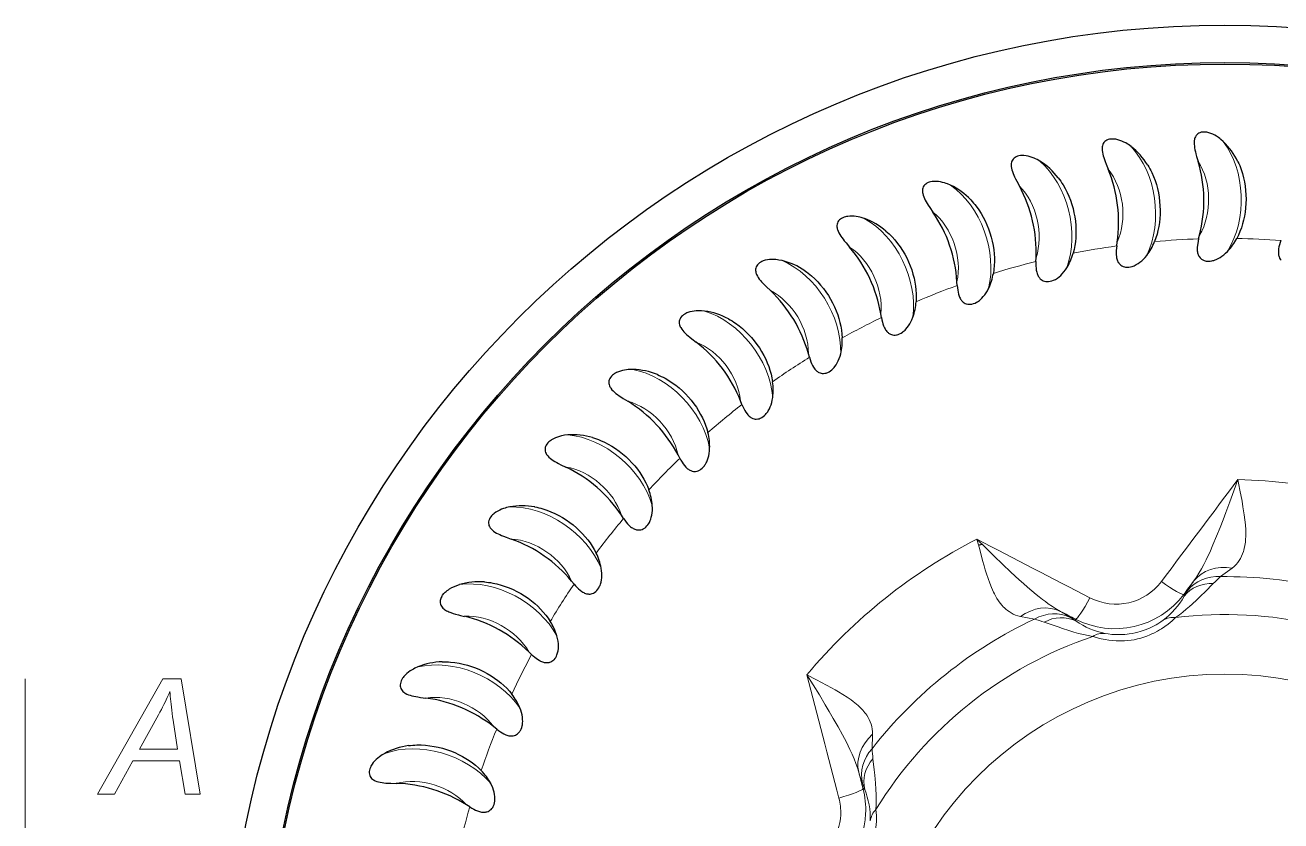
# Model space of a CAD drawing. Extents: x 0 to 297, y 0 to 529.
# Drawn here: x 112.17 to 155.75, y 501.76 to 529.36 of the extents above; entities that cross this region are included whole.
import ezdxf

# ---------------------------------------------------------------- set-up
doc = ezdxf.new("R2010")
doc.units = 0

msp = doc.modelspace()

# ---------------------------------------------------------------- linework, layer by layer
at = {"color": 7, "lineweight": 30, "ltscale": 0.003281}
for p, q in [((150.054, 521.702), (150.072, 521.832)), ((152.898, 521.946), (152.93, 522.074)), ((147.25, 521.161), (147.255, 521.292)), ((144.519, 520.33), (144.51, 520.461)), ((141.89, 519.218), (141.867, 519.348)), ((139.391, 517.838), (139.355, 517.964)), ((137.05, 516.203), (137.001, 516.325)), ((132.942, 512.248), (132.869, 512.357)), ((131.221, 509.971), (131.137, 510.071)), ((129.747, 507.526), (129.653, 507.617)), ((128.537, 504.94), (128.434, 505.021)), ((127.604, 502.242), (127.493, 502.312))]:
    msp.add_line(p, q, dxfattribs=at)
at = {"color": 7, "lineweight": 30, "ltscale": 0.00328}
msp.add_line((134.892, 514.334), (134.831, 514.45), dxfattribs=at)
at = {"color": 7, "lineweight": 30, "ltscale": 0.003134}
msp.add_line((145.259, 511.318), (145.378, 511.358), dxfattribs=at)
at = {"color": 7, "lineweight": 13, "ltscale": 0.012494}
for p, q in [((154.064, 510.526), (153.661, 510.23)), ((147.203, 508.757), (146.712, 508.848))]:
    msp.add_line(p, q, dxfattribs=at)
at = {"color": 7, "lineweight": 13, "ltscale": 0.001646}
for p, q in [((152.382, 509.614), (152.397, 509.55)), ((148.622, 508.756), (148.637, 508.692))]:
    msp.add_line(p, q, dxfattribs=at)
at = {"color": 7, "lineweight": 13, "ltscale": 0.005581}
for p, q in [((152.513, 509.74), (152.397, 509.55)), ((148.637, 508.692), (148.45, 508.813))]:
    msp.add_line(p, q, dxfattribs=at)
at = {"color": 7, "lineweight": 13, "ltscale": 0.176899}
msp.add_line((112.171, 499.611), (112.171, 506.687), dxfattribs=at)
at = {"color": 7, "lineweight": 13, "ltscale": 0.012508}
msp.add_line((141.584, 504.759), (141.564, 504.26), dxfattribs=at)
at = {"color": 7, "lineweight": 13, "ltscale": 0.0056}
msp.add_line((141.233, 503.058), (141.309, 502.848), dxfattribs=at)
at = {"color": 7, "lineweight": 13, "ltscale": 0.001648}
msp.add_line((141.25, 502.877), (141.309, 502.848), dxfattribs=at)
at = {"color": 7, "lineweight": 30}
for points in [[(153.753, 525.326), (153.671, 525.399), (153.628, 525.433), (153.584, 525.465), (153.523, 525.506), (153.459, 525.543), (153.394, 525.576), (153.325, 525.605), (153.255, 525.628), (153.219, 525.638), (153.183, 525.645), (153.134, 525.651), (153.085, 525.654), (153.036, 525.652), (152.99, 525.644), (152.945, 525.631), (152.903, 525.613), (152.866, 525.589), (152.834, 525.56), (152.807, 525.528), (152.786, 525.492), (152.769, 525.454), (152.757, 525.415), (152.751, 525.385), (152.746, 525.354), (152.742, 525.292), (152.744, 525.229), (152.749, 525.166), (152.759, 525.104), (152.771, 525.041), (152.786, 524.971), (152.804, 524.902), (152.829, 524.81), (152.883, 524.626)], [(150.551, 525.152), (150.461, 525.216), (150.415, 525.245), (150.368, 525.273), (150.303, 525.307), (150.236, 525.337), (150.167, 525.364), (150.096, 525.385), (150.024, 525.401), (149.987, 525.406), (149.95, 525.41), (149.901, 525.411), (149.852, 525.408), (149.804, 525.401), (149.758, 525.389), (149.715, 525.371), (149.676, 525.349), (149.641, 525.321), (149.612, 525.289), (149.589, 525.254), (149.571, 525.216), (149.559, 525.177), (149.551, 525.136), (149.548, 525.106), (149.546, 525.075), (149.549, 525.012), (149.557, 524.95), (149.569, 524.888), (149.585, 524.827), (149.603, 524.766), (149.626, 524.698), (149.651, 524.631), (149.686, 524.542), (149.759, 524.365)], [(147.384, 524.645), (147.289, 524.698), (147.24, 524.723), (147.189, 524.745), (147.121, 524.773), (147.052, 524.796), (146.981, 524.815), (146.908, 524.828), (146.834, 524.837), (146.797, 524.838), (146.76, 524.838), (146.711, 524.834), (146.662, 524.826), (146.615, 524.814), (146.571, 524.797), (146.53, 524.775), (146.493, 524.748), (146.462, 524.717), (146.437, 524.683), (146.417, 524.645), (146.404, 524.606), (146.395, 524.565), (146.392, 524.524), (146.391, 524.493), (146.393, 524.462), (146.402, 524.401), (146.417, 524.34), (146.436, 524.28), (146.458, 524.22), (146.482, 524.162), (146.512, 524.097), (146.544, 524.032), (146.588, 523.947), (146.679, 523.779)], [(151.13, 524.509), (151.168, 524.446), (151.203, 524.382), (151.238, 524.316), (151.271, 524.25), (151.331, 524.114), (151.384, 523.976), (151.43, 523.834), (151.469, 523.69), (151.501, 523.544), (151.527, 523.396), (151.545, 523.247), (151.557, 523.097), (151.562, 522.948), (151.559, 522.798), (151.55, 522.649), (151.535, 522.512), (151.514, 522.376), (151.487, 522.242), (151.454, 522.11), (151.414, 521.979), (151.368, 521.852)], [(154.262, 524.625), (154.293, 524.559), (154.322, 524.492), (154.349, 524.423), (154.375, 524.353), (154.42, 524.213), (154.458, 524.069), (154.489, 523.923), (154.513, 523.776), (154.53, 523.627), (154.54, 523.477), (154.543, 523.327), (154.539, 523.177), (154.528, 523.028), (154.51, 522.879), (154.485, 522.732), (154.456, 522.598), (154.421, 522.465), (154.38, 522.334), (154.333, 522.206), (154.28, 522.081), (154.221, 521.959)], [(144.288, 523.809), (144.187, 523.852), (144.136, 523.871), (144.084, 523.889), (144.013, 523.908), (143.941, 523.924), (143.869, 523.936), (143.795, 523.942), (143.721, 523.942), (143.684, 523.94), (143.647, 523.935), (143.598, 523.927), (143.551, 523.914), (143.506, 523.897), (143.463, 523.875), (143.425, 523.849), (143.391, 523.819), (143.363, 523.784), (143.342, 523.747), (143.326, 523.708), (143.317, 523.668), (143.313, 523.626), (143.313, 523.585), (143.316, 523.554), (143.322, 523.524), (143.337, 523.463), (143.358, 523.404), (143.383, 523.346), (143.411, 523.29), (143.441, 523.234), (143.478, 523.172), (143.516, 523.112), (143.569, 523.032), (143.677, 522.874)], [(148.028, 524.065), (148.071, 524.007), (148.114, 523.947), (148.155, 523.885), (148.194, 523.822), (148.268, 523.694), (148.335, 523.561), (148.396, 523.425), (148.45, 523.286), (148.498, 523.144), (148.538, 523), (148.572, 522.854), (148.599, 522.706), (148.62, 522.558), (148.633, 522.409), (148.64, 522.259), (148.639, 522.122), (148.633, 521.985), (148.62, 521.848), (148.6, 521.713), (148.575, 521.579), (148.542, 521.448)], [(144.988, 523.299), (145.038, 523.246), (145.086, 523.191), (145.134, 523.134), (145.18, 523.076), (145.267, 522.956), (145.347, 522.831), (145.422, 522.702), (145.49, 522.569), (145.552, 522.433), (145.608, 522.293), (145.657, 522.152), (145.699, 522.008), (145.735, 521.862), (145.764, 521.716), (145.786, 521.568), (145.8, 521.431), (145.808, 521.294), (145.809, 521.157), (145.804, 521.02), (145.792, 520.885), (145.774, 520.751)], [(141.296, 522.654), (141.192, 522.686), (141.138, 522.7), (141.085, 522.712), (141.012, 522.724), (140.939, 522.732), (140.866, 522.736), (140.792, 522.734), (140.718, 522.727), (140.681, 522.721), (140.645, 522.713), (140.598, 522.699), (140.552, 522.681), (140.509, 522.659), (140.469, 522.634), (140.433, 522.603), (140.403, 522.57), (140.379, 522.533), (140.361, 522.494), (140.35, 522.453), (140.345, 522.412), (140.345, 522.37), (140.35, 522.33), (140.357, 522.299), (140.365, 522.269), (140.386, 522.211), (140.413, 522.154), (140.444, 522.099), (140.478, 522.046), (140.514, 521.994), (140.557, 521.936), (140.601, 521.88), (140.662, 521.806), (140.786, 521.66)], [(142.046, 522.22), (142.101, 522.172), (142.155, 522.123), (142.208, 522.071), (142.26, 522.018), (142.358, 521.908), (142.452, 521.792), (142.539, 521.671), (142.621, 521.546), (142.697, 521.417), (142.767, 521.285), (142.831, 521.149), (142.888, 521.01), (142.939, 520.869), (142.983, 520.726), (143.02, 520.582), (143.048, 520.447), (143.07, 520.311), (143.086, 520.175), (143.095, 520.039), (143.098, 519.903), (143.094, 519.768)], [(150.054, 521.702), (150.044, 521.625), (150.037, 521.544), (150.035, 521.475), (150.036, 521.403), (150.044, 521.327), (150.05, 521.29), (150.059, 521.254), (150.069, 521.219), (150.082, 521.187), (150.095, 521.159), (150.109, 521.133), (150.124, 521.111), (150.14, 521.091), (150.17, 521.059), (150.2, 521.034), (150.231, 521.013), (150.275, 520.992), (150.32, 520.977), (150.364, 520.969), (150.393, 520.966), (150.421, 520.965), (150.478, 520.968), (150.535, 520.977), (150.59, 520.991), (150.625, 521.003), (150.661, 521.017), (150.698, 521.034), (150.735, 521.053), (150.798, 521.091), (150.86, 521.135), (150.921, 521.185), (150.98, 521.241), (151.039, 521.304), (151.095, 521.373)], [(152.898, 521.946), (152.881, 521.871), (152.865, 521.792), (152.855, 521.723), (152.849, 521.651), (152.849, 521.575), (152.852, 521.537), (152.856, 521.5), (152.863, 521.465), (152.872, 521.432), (152.883, 521.402), (152.894, 521.375), (152.907, 521.352), (152.92, 521.33), (152.946, 521.295), (152.974, 521.267), (153.002, 521.243), (153.044, 521.217), (153.087, 521.198), (153.13, 521.185), (153.158, 521.179), (153.187, 521.175), (153.244, 521.172), (153.301, 521.175), (153.357, 521.184), (153.394, 521.192), (153.43, 521.202), (153.469, 521.215), (153.508, 521.23), (153.574, 521.261), (153.641, 521.299), (153.706, 521.342), (153.771, 521.392), (153.836, 521.448), (153.9, 521.511)], [(155.752, 521.893), (155.727, 521.819), (155.704, 521.742), (155.687, 521.674), (155.673, 521.604), (155.665, 521.528), (155.664, 521.49), (155.664, 521.453), (155.668, 521.417), (155.673, 521.383), (155.68, 521.353), (155.689, 521.325), (155.699, 521.3), (155.71, 521.277), (155.732, 521.24), (155.757, 521.209)], [(138.441, 521.192), (138.334, 521.214), (138.28, 521.222), (138.225, 521.228), (138.152, 521.233), (138.078, 521.233), (138.005, 521.229), (137.931, 521.22), (137.859, 521.205), (137.823, 521.195), (137.788, 521.183), (137.742, 521.164), (137.699, 521.142), (137.658, 521.116), (137.621, 521.086), (137.589, 521.052), (137.562, 521.016), (137.542, 520.976), (137.528, 520.936), (137.521, 520.894), (137.521, 520.852), (137.525, 520.811), (137.534, 520.771), (137.544, 520.742), (137.555, 520.713), (137.583, 520.657), (137.616, 520.603), (137.652, 520.552), (137.691, 520.502), (137.733, 520.454), (137.781, 520.402), (137.831, 520.35), (137.899, 520.283), (138.038, 520.151)], [(139.232, 520.84), (139.292, 520.798), (139.351, 520.754), (139.409, 520.708), (139.466, 520.661), (139.576, 520.561), (139.681, 520.456), (139.78, 520.345), (139.875, 520.23), (139.964, 520.109), (140.047, 519.985), (140.125, 519.856), (140.196, 519.724), (140.261, 519.589), (140.32, 519.452), (140.372, 519.312), (140.414, 519.181), (140.451, 519.048), (140.48, 518.914), (140.504, 518.78), (140.521, 518.645), (140.531, 518.51)], [(147.25, 521.161), (147.249, 521.083), (147.251, 521.003), (147.255, 520.933), (147.264, 520.862), (147.28, 520.787), (147.29, 520.751), (147.302, 520.716), (147.317, 520.683), (147.332, 520.652), (147.349, 520.625), (147.365, 520.602), (147.382, 520.581), (147.4, 520.562), (147.433, 520.534), (147.466, 520.512), (147.499, 520.495), (147.545, 520.478), (147.591, 520.469), (147.635, 520.464), (147.665, 520.464), (147.693, 520.466), (147.75, 520.475), (147.804, 520.49), (147.858, 520.51), (147.892, 520.526), (147.926, 520.543), (147.961, 520.564), (147.996, 520.587), (148.054, 520.631), (148.111, 520.681), (148.167, 520.738), (148.22, 520.8), (148.272, 520.868), (148.321, 520.943)], [(144.519, 520.33), (144.526, 520.253), (144.536, 520.173), (144.548, 520.104), (144.564, 520.034), (144.587, 519.962), (144.601, 519.927), (144.617, 519.893), (144.635, 519.861), (144.654, 519.832), (144.673, 519.808), (144.692, 519.786), (144.711, 519.767), (144.73, 519.75), (144.766, 519.725), (144.801, 519.707), (144.836, 519.694), (144.884, 519.682), (144.93, 519.677), (144.975, 519.678), (145.004, 519.681), (145.032, 519.686), (145.087, 519.7), (145.14, 519.721), (145.191, 519.746), (145.224, 519.765), (145.255, 519.786), (145.288, 519.811), (145.32, 519.837), (145.374, 519.887), (145.425, 519.943), (145.475, 520.005), (145.521, 520.072), (145.565, 520.146), (145.606, 520.225)], [(135.755, 519.44), (135.646, 519.451), (135.591, 519.453), (135.536, 519.453), (135.463, 519.45), (135.39, 519.443), (135.317, 519.432), (135.245, 519.415), (135.174, 519.392), (135.14, 519.378), (135.106, 519.363), (135.063, 519.339), (135.022, 519.313), (134.984, 519.282), (134.95, 519.249), (134.921, 519.212), (134.899, 519.173), (134.883, 519.131), (134.874, 519.09), (134.871, 519.048), (134.875, 519.006), (134.884, 518.966), (134.897, 518.927), (134.91, 518.898), (134.924, 518.871), (134.957, 518.818), (134.995, 518.768), (135.037, 518.721), (135.081, 518.676), (135.127, 518.632), (135.181, 518.585), (135.236, 518.539), (135.311, 518.479), (135.463, 518.362)], [(136.578, 519.173), (136.642, 519.137), (136.705, 519.1), (136.768, 519.06), (136.83, 519.019), (136.949, 518.932), (137.065, 518.838), (137.175, 518.738), (137.281, 518.633), (137.382, 518.522), (137.478, 518.407), (137.569, 518.288), (137.654, 518.164), (137.733, 518.036), (137.805, 517.906), (137.872, 517.772), (137.928, 517.646), (137.977, 517.518), (138.021, 517.388), (138.058, 517.257), (138.089, 517.124), (138.113, 516.991)], [(141.89, 519.218), (141.904, 519.142), (141.923, 519.063), (141.942, 518.996), (141.965, 518.929), (141.996, 518.859), (142.014, 518.826), (142.033, 518.794), (142.054, 518.764), (142.076, 518.737), (142.097, 518.715), (142.118, 518.695), (142.139, 518.678), (142.16, 518.664), (142.199, 518.643), (142.235, 518.628), (142.271, 518.619), (142.32, 518.612), (142.366, 518.612), (142.411, 518.617), (142.439, 518.623), (142.467, 518.631), (142.52, 518.651), (142.571, 518.677), (142.619, 518.708), (142.649, 518.73), (142.678, 518.754), (142.709, 518.782), (142.738, 518.812), (142.786, 518.867), (142.831, 518.928), (142.874, 518.995), (142.913, 519.067), (142.949, 519.144), (142.982, 519.228)], [(139.391, 517.838), (139.413, 517.763), (139.44, 517.687), (139.466, 517.622), (139.496, 517.558), (139.534, 517.492), (139.555, 517.46), (139.578, 517.43), (139.601, 517.403), (139.626, 517.379), (139.649, 517.359), (139.673, 517.341), (139.695, 517.327), (139.718, 517.315), (139.758, 517.298), (139.796, 517.287), (139.833, 517.281), (139.882, 517.279), (139.928, 517.284), (139.972, 517.294), (140, 517.303), (140.026, 517.314), (140.077, 517.34), (140.125, 517.371), (140.17, 517.407), (140.197, 517.432), (140.224, 517.459), (140.251, 517.49), (140.277, 517.522), (140.319, 517.582), (140.358, 517.648), (140.393, 517.718), (140.424, 517.794), (140.452, 517.875), (140.476, 517.961)], [(133.266, 517.417), (133.157, 517.416), (133.102, 517.413), (133.047, 517.407), (132.975, 517.397), (132.903, 517.382), (132.832, 517.363), (132.762, 517.338), (132.694, 517.308), (132.661, 517.291), (132.629, 517.272), (132.589, 517.245), (132.551, 517.214), (132.516, 517.18), (132.486, 517.143), (132.461, 517.103), (132.443, 517.062), (132.431, 517.019), (132.427, 516.977), (132.429, 516.934), (132.437, 516.893), (132.45, 516.854), (132.467, 516.817), (132.482, 516.79), (132.5, 516.764), (132.538, 516.715), (132.581, 516.67), (132.628, 516.627), (132.676, 516.587), (132.727, 516.548), (132.785, 516.507), (132.845, 516.467), (132.925, 516.415), (133.088, 516.315)], [(134.113, 517.237), (134.181, 517.208), (134.247, 517.178), (134.314, 517.145), (134.379, 517.11), (134.507, 517.036), (134.632, 516.955), (134.752, 516.867), (134.869, 516.774), (134.981, 516.675), (135.088, 516.57), (135.191, 516.46), (135.288, 516.346), (135.38, 516.228), (135.466, 516.106), (135.546, 515.979), (135.615, 515.86), (135.678, 515.738), (135.735, 515.613), (135.786, 515.487), (135.83, 515.358), (135.868, 515.228)], [(137.05, 516.203), (137.08, 516.132), (137.114, 516.059), (137.147, 515.997), (137.184, 515.936), (137.228, 515.874), (137.253, 515.845), (137.278, 515.818), (137.305, 515.794), (137.332, 515.772), (137.357, 515.754), (137.382, 515.739), (137.406, 515.727), (137.43, 515.717), (137.472, 515.705), (137.511, 515.698), (137.547, 515.696), (137.597, 515.7), (137.642, 515.709), (137.685, 515.724), (137.711, 515.736), (137.737, 515.749), (137.785, 515.78), (137.829, 515.816), (137.87, 515.856), (137.894, 515.884), (137.918, 515.914), (137.942, 515.947), (137.964, 515.982), (138, 516.047), (138.031, 516.116), (138.059, 516.19), (138.082, 516.268), (138.102, 516.352), (138.116, 516.44)], [(131.003, 515.145), (130.894, 515.133), (130.84, 515.124), (130.786, 515.112), (130.715, 515.094), (130.645, 515.072), (130.577, 515.046), (130.509, 515.014), (130.445, 514.977), (130.414, 514.957), (130.384, 514.935), (130.347, 514.903), (130.312, 514.868), (130.281, 514.83), (130.256, 514.791), (130.235, 514.749), (130.221, 514.706), (130.214, 514.662), (130.214, 514.619), (130.22, 514.577), (130.232, 514.538), (130.249, 514.5), (130.271, 514.464), (130.289, 514.439), (130.309, 514.416), (130.352, 514.371), (130.4, 514.33), (130.45, 514.292), (130.503, 514.257), (130.557, 514.224), (130.62, 514.189), (130.683, 514.156), (130.769, 514.113), (130.941, 514.03)], [(131.864, 515.055), (131.934, 515.033), (132.003, 515.01), (132.073, 514.984), (132.142, 514.956), (132.277, 514.896), (132.409, 514.828), (132.538, 514.754), (132.664, 514.673), (132.786, 514.586), (132.903, 514.493), (133.017, 514.395), (133.126, 514.291), (133.229, 514.183), (133.328, 514.071), (133.421, 513.954), (133.501, 513.842), (133.576, 513.727), (133.646, 513.609), (133.71, 513.488), (133.768, 513.365), (133.819, 513.24)], [(134.892, 514.334), (134.93, 514.266), (134.972, 514.197), (135.011, 514.139), (135.054, 514.082), (135.105, 514.025), (135.132, 513.998), (135.16, 513.974), (135.189, 513.953), (135.218, 513.934), (135.245, 513.919), (135.272, 513.907), (135.297, 513.897), (135.321, 513.89), (135.364, 513.882), (135.404, 513.879), (135.44, 513.881), (135.489, 513.89), (135.533, 513.904), (135.574, 513.923), (135.599, 513.938), (135.623, 513.953), (135.668, 513.989), (135.708, 514.03), (135.744, 514.074), (135.766, 514.104), (135.786, 514.136), (135.806, 514.172), (135.825, 514.209), (135.854, 514.277), (135.878, 514.349), (135.898, 514.425), (135.913, 514.506), (135.923, 514.591), (135.928, 514.68)], [(128.989, 512.649), (128.883, 512.625), (128.83, 512.61), (128.777, 512.594), (128.708, 512.568), (128.641, 512.539), (128.576, 512.505), (128.512, 512.467), (128.452, 512.424), (128.423, 512.4), (128.396, 512.375), (128.362, 512.339), (128.332, 512.301), (128.305, 512.26), (128.283, 512.218), (128.267, 512.174), (128.258, 512.13), (128.256, 512.086), (128.26, 512.043), (128.27, 512.002), (128.287, 511.964), (128.308, 511.928), (128.332, 511.895), (128.353, 511.872), (128.375, 511.851), (128.423, 511.811), (128.475, 511.775), (128.529, 511.743), (128.585, 511.714), (128.642, 511.687), (128.708, 511.658), (128.775, 511.632), (128.864, 511.598), (129.044, 511.534)], [(129.855, 512.649), (129.927, 512.635), (129.998, 512.619), (130.07, 512.601), (130.142, 512.58), (130.283, 512.534), (130.421, 512.481), (130.557, 512.42), (130.691, 512.353), (130.821, 512.279), (130.948, 512.199), (131.071, 512.113), (131.19, 512.022), (131.304, 511.925), (131.414, 511.823), (131.518, 511.717), (131.61, 511.614), (131.697, 511.508), (131.779, 511.398), (131.855, 511.284), (131.925, 511.168), (131.989, 511.049)], [(132.942, 512.248), (132.987, 512.185), (133.036, 512.12), (133.08, 512.067), (133.129, 512.015), (133.186, 511.963), (133.216, 511.94), (133.246, 511.919), (133.277, 511.9), (133.308, 511.885), (133.337, 511.873), (133.364, 511.863), (133.39, 511.857), (133.415, 511.852), (133.459, 511.848), (133.498, 511.85), (133.535, 511.856), (133.582, 511.869), (133.625, 511.888), (133.663, 511.911), (133.687, 511.928), (133.709, 511.947), (133.749, 511.987), (133.785, 512.031), (133.817, 512.079), (133.835, 512.112), (133.852, 512.146), (133.868, 512.183), (133.883, 512.222), (133.904, 512.292), (133.921, 512.367), (133.932, 512.445), (133.939, 512.526), (133.941, 512.612), (133.936, 512.701)], [(131.221, 509.971), (131.272, 509.912), (131.327, 509.853), (131.377, 509.805), (131.431, 509.758), (131.493, 509.713), (131.525, 509.693), (131.558, 509.675), (131.59, 509.66), (131.623, 509.647), (131.652, 509.638), (131.681, 509.632), (131.707, 509.628), (131.733, 509.626), (131.776, 509.627), (131.816, 509.633), (131.851, 509.642), (131.897, 509.661), (131.937, 509.684), (131.973, 509.711), (131.995, 509.73), (132.015, 509.751), (132.051, 509.795), (132.082, 509.843), (132.108, 509.894), (132.123, 509.928), (132.136, 509.964), (132.148, 510.003), (132.159, 510.043), (132.173, 510.115), (132.182, 510.191), (132.185, 510.269), (132.183, 510.351), (132.176, 510.437), (132.162, 510.525)], [(126.628, 509.537), (126.662, 509.59), (126.703, 509.64), (126.748, 509.686), (126.784, 509.718), (126.821, 509.748), (126.86, 509.776), (126.9, 509.802), (126.983, 509.85), (127.069, 509.891), (127.158, 509.926), (127.248, 509.956)], [(128.109, 510.046), (128.182, 510.04), (128.255, 510.031), (128.328, 510.021), (128.401, 510.008), (128.546, 509.977), (128.689, 509.938), (128.831, 509.892), (128.971, 509.839), (129.108, 509.779), (129.242, 509.713), (129.374, 509.641), (129.502, 509.562), (129.626, 509.478), (129.745, 509.388), (129.86, 509.293), (129.962, 509.201), (130.06, 509.104), (130.153, 509.003), (130.24, 508.898), (130.322, 508.79), (130.398, 508.678)], [(126.628, 509.537), (126.611, 509.506), (126.598, 509.474), (126.587, 509.441), (126.579, 509.407), (126.575, 509.363), (126.577, 509.32), (126.585, 509.279), (126.599, 509.24), (126.619, 509.204), (126.643, 509.171), (126.67, 509.141), (126.699, 509.114), (126.731, 509.09), (126.765, 509.068), (126.8, 509.047), (126.837, 509.029), (126.874, 509.011), (126.951, 508.981), (127.029, 508.954), (127.107, 508.931), (127.211, 508.903), (127.28, 508.886), (127.419, 508.852)], [(130.559, 507.39), (130.586, 507.43), (130.609, 507.472), (130.628, 507.517), (130.641, 507.551), (130.651, 507.587), (130.667, 507.66), (130.677, 507.737), (130.68, 507.818), (130.677, 507.903), (130.667, 507.991), (130.65, 508.081), (130.625, 508.175)], [(130.559, 507.39), (130.524, 507.347), (130.504, 507.328), (130.482, 507.309), (130.45, 507.287), (130.414, 507.267), (130.372, 507.251), (130.348, 507.244), (130.323, 507.24), (130.285, 507.236), (130.244, 507.237), (130.198, 507.242), (130.168, 507.249), (130.138, 507.258), (130.106, 507.269), (130.075, 507.283), (130.042, 507.299), (130.01, 507.317), (129.949, 507.356), (129.906, 507.387), (129.866, 507.419), (129.804, 507.472), (129.747, 507.526)], [(125.797, 507.096), (125.698, 507.05), (125.649, 507.025), (125.601, 506.998), (125.539, 506.958), (125.48, 506.916), (125.423, 506.869), (125.368, 506.818), (125.319, 506.763), (125.296, 506.734), (125.274, 506.704), (125.248, 506.662), (125.226, 506.619), (125.208, 506.573), (125.196, 506.528), (125.19, 506.481), (125.19, 506.436), (125.197, 506.392), (125.21, 506.352), (125.228, 506.314), (125.252, 506.28), (125.28, 506.249), (125.311, 506.222), (125.336, 506.204), (125.362, 506.187), (125.418, 506.158), (125.475, 506.134), (125.535, 506.114), (125.596, 506.097), (125.658, 506.082), (125.728, 506.068), (125.799, 506.056), (125.893, 506.042), (126.083, 506.016)], [(126.644, 507.276), (126.717, 507.277), (126.791, 507.276), (126.865, 507.273), (126.939, 507.268), (127.086, 507.252), (127.233, 507.229), (127.378, 507.198), (127.523, 507.16), (127.666, 507.115), (127.806, 507.063), (127.945, 507.004), (128.08, 506.94), (128.212, 506.869), (128.34, 506.792), (128.465, 506.71), (128.576, 506.628), (128.683, 506.542), (128.786, 506.452), (128.884, 506.357), (128.977, 506.257), (129.064, 506.154)], [(128.537, 504.94), (128.599, 504.893), (128.665, 504.847), (128.724, 504.81), (128.787, 504.775), (128.856, 504.744), (128.892, 504.731), (128.928, 504.72), (128.963, 504.712), (128.997, 504.707), (129.028, 504.704), (129.057, 504.704), (129.084, 504.706), (129.109, 504.709), (129.152, 504.719), (129.189, 504.733), (129.222, 504.749), (129.263, 504.777), (129.297, 504.808), (129.327, 504.842), (129.344, 504.866), (129.359, 504.89), (129.385, 504.941), (129.405, 504.994), (129.421, 505.049), (129.428, 505.086), (129.434, 505.123), (129.438, 505.164), (129.439, 505.206), (129.438, 505.279), (129.431, 505.355), (129.418, 505.432), (129.399, 505.512), (129.374, 505.594), (129.342, 505.678)], [(125.477, 504.367), (125.55, 504.376), (125.623, 504.383), (125.697, 504.387), (125.771, 504.39), (125.919, 504.39), (126.067, 504.382), (126.216, 504.366), (126.363, 504.343), (126.51, 504.314), (126.655, 504.277), (126.799, 504.233), (126.94, 504.183), (127.079, 504.126), (127.215, 504.063), (127.347, 503.994), (127.466, 503.925), (127.582, 503.851), (127.693, 503.771), (127.801, 503.687), (127.903, 503.598), (128.001, 503.504)], [(124.654, 504.099), (124.559, 504.044), (124.514, 504.013), (124.469, 503.981), (124.411, 503.936), (124.356, 503.887), (124.305, 503.835), (124.256, 503.779), (124.212, 503.719), (124.192, 503.688), (124.174, 503.655), (124.153, 503.611), (124.136, 503.565), (124.123, 503.518), (124.115, 503.472), (124.114, 503.425), (124.118, 503.38), (124.13, 503.337), (124.147, 503.298), (124.17, 503.262), (124.197, 503.231), (124.228, 503.203), (124.262, 503.18), (124.288, 503.164), (124.316, 503.15), (124.374, 503.127), (124.434, 503.109), (124.496, 503.096), (124.558, 503.085), (124.621, 503.077), (124.692, 503.07), (124.764, 503.065), (124.859, 503.061), (125.051, 503.056)], [(127.604, 502.242), (127.67, 502.202), (127.741, 502.163), (127.804, 502.132), (127.87, 502.104), (127.942, 502.08), (127.979, 502.071), (128.015, 502.064), (128.051, 502.06), (128.085, 502.058), (128.117, 502.059), (128.146, 502.062), (128.172, 502.066), (128.197, 502.072), (128.238, 502.086), (128.274, 502.104), (128.305, 502.124), (128.342, 502.156), (128.374, 502.19), (128.399, 502.227), (128.414, 502.252), (128.427, 502.278), (128.447, 502.331), (128.462, 502.386), (128.471, 502.443), (128.475, 502.48), (128.476, 502.518), (128.476, 502.559), (128.473, 502.6), (128.464, 502.673), (128.449, 502.748), (128.428, 502.824), (128.401, 502.901), (128.368, 502.98), (128.328, 503.06)]]:
    msp.add_lwpolyline(points, dxfattribs=at)
at = {"color": 7, "lineweight": 13}
for points in [[(154.259, 513.598), (154.118, 513.204), (153.98, 512.826), (153.842, 512.454), (153.744, 512.195), (153.645, 511.939), (153.522, 511.632), (153.396, 511.328), (153.281, 511.068), (153.222, 510.941), (153.162, 510.816), (153.08, 510.653), (152.996, 510.496), (152.908, 510.346), (152.823, 510.211), (152.735, 510.083)], [(154.259, 513.598), (154.33, 513.231), (154.403, 512.843), (154.437, 512.653), (154.46, 512.511), (154.48, 512.371), (154.503, 512.196), (154.52, 512.022), (154.531, 511.851), (154.534, 511.772), (154.534, 511.693), (154.533, 511.615), (154.53, 511.538), (154.52, 511.424), (154.504, 511.312), (154.482, 511.203), (154.469, 511.15), (154.453, 511.098), (154.425, 511.016), (154.391, 510.938), (154.352, 510.862), (154.308, 510.79), (154.259, 510.721), (154.2, 510.652), (154.135, 510.587), (154.064, 510.526)], [(148.102, 509.026), (147.962, 509.105), (147.822, 509.193), (147.68, 509.289), (147.578, 509.363), (147.476, 509.44), (147.366, 509.526), (147.256, 509.614), (147.11, 509.736), (146.964, 509.862), (146.819, 509.99), (146.673, 510.122), (146.382, 510.39), (146.091, 510.665), (145.8, 510.945), (145.508, 511.23), (145.203, 511.531)], [(146.712, 508.848), (146.627, 508.87), (146.546, 508.898), (146.467, 508.931), (146.392, 508.971), (146.321, 509.015), (146.264, 509.056), (146.209, 509.101), (146.157, 509.149), (146.119, 509.187), (146.083, 509.227), (146.013, 509.311), (145.955, 509.392), (145.9, 509.477), (145.848, 509.566), (145.814, 509.63), (145.782, 509.694), (145.745, 509.773), (145.71, 509.853), (145.648, 510.006), (145.591, 510.165), (145.537, 510.327), (145.494, 510.463), (145.454, 510.601), (145.401, 510.788), (145.299, 511.168), (145.203, 511.531)], [(153.407, 509.99), (153.12, 509.706), (152.977, 509.565), (152.833, 509.427), (152.674, 509.277), (152.586, 509.198), (152.468, 509.096), (152.349, 508.999), (152.23, 508.908), (152.096, 508.812)], [(149.228, 508.158), (149.064, 508.186), (148.899, 508.221), (148.734, 508.261), (148.567, 508.308), (148.399, 508.359), (148.173, 508.432), (148.02, 508.484), (147.536, 508.65)], [(152.096, 508.812), (152.04, 508.759), (151.977, 508.701), (151.911, 508.644), (151.838, 508.585), (151.727, 508.502), (151.604, 508.42), (151.538, 508.379), (151.47, 508.34), (151.343, 508.272), (151.277, 508.24), (151.209, 508.21), (151.104, 508.168), (150.997, 508.129), (150.888, 508.096), (150.777, 508.067), (150.664, 508.043), (150.551, 508.024), (150.438, 508.011), (150.325, 508.002), (150.251, 507.999), (150.177, 507.998), (150.032, 508.001), (149.901, 508.011), (149.776, 508.026), (149.658, 508.045), (149.582, 508.06), (149.51, 508.076), (149.427, 508.097), (149.35, 508.119), (149.228, 508.158)], [(151.666, 508.718), (151.585, 508.66), (151.481, 508.595), (151.419, 508.558), (151.351, 508.522), (151.283, 508.488), (151.211, 508.454), (151.079, 508.399), (151.009, 508.374), (150.937, 508.349), (150.864, 508.327), (150.79, 508.306), (150.69, 508.282), (150.588, 508.262), (150.487, 508.245), (150.412, 508.236), (150.338, 508.228), (150.266, 508.223), (150.195, 508.219), (150.111, 508.218), (150.031, 508.219), (149.954, 508.222), (149.882, 508.228), (149.757, 508.242), (149.657, 508.259)], [(139.305, 506.828), (139.525, 506.472), (139.736, 506.128), (139.94, 505.788), (140.081, 505.55), (140.22, 505.312), (140.384, 505.025), (140.542, 504.737), (140.674, 504.485), (140.737, 504.36), (140.797, 504.235), (140.873, 504.07), (140.943, 503.906), (141.005, 503.744), (141.058, 503.593), (141.103, 503.445)], [(139.305, 506.828), (139.637, 506.654), (139.985, 506.47), (140.154, 506.377), (140.279, 506.307), (140.401, 506.236), (140.553, 506.144), (140.7, 506.049), (140.841, 505.951), (140.905, 505.903), (140.967, 505.855), (141.027, 505.805), (141.085, 505.754), (141.168, 505.676), (141.245, 505.594), (141.317, 505.509), (141.35, 505.465), (141.381, 505.421), (141.427, 505.347), (141.467, 505.272), (141.502, 505.195), (141.531, 505.115), (141.554, 505.033), (141.571, 504.944), (141.581, 504.853), (141.584, 504.759)], [(141.595, 503.91), (141.635, 503.531), (141.655, 503.343), (141.682, 503.064), (141.697, 502.859), (141.707, 502.657), (141.71, 502.486), (141.707, 502.318), (141.698, 502.153)]]:
    msp.add_lwpolyline(points, dxfattribs=at)
for points in [[(114.685, 502.687), (116.952, 506.687), (117.582, 506.687), (118.243, 502.687), (117.724, 502.687), (117.53, 503.838), (115.912, 503.838), (115.271, 502.687)], [(116.142, 504.25), (117.465, 504.25), (117.309, 505.254), (117.292, 505.372), (117.276, 505.485), (117.261, 505.595), (117.248, 505.701), (117.236, 505.802), (117.226, 505.9), (117.217, 505.993), (117.209, 506.083), (117.203, 506.169), (117.198, 506.25), (117.169, 506.18), (117.138, 506.108), (117.104, 506.032), (117.068, 505.955), (117.03, 505.874), (116.989, 505.792), (116.945, 505.706), (116.899, 505.618), (116.85, 505.528), (116.799, 505.434)]]:
    msp.add_lwpolyline(points, close=True, dxfattribs=at)
at = {"color": 7, "lineweight": 30}
for radius in [34.675, 33.375, 33.325]:
    msp.add_circle((153.811, 494.687), radius, dxfattribs=at)
at = {"color": 7, "lineweight": 13}
msp.add_circle((153.811, 494.687), 12.161, dxfattribs=at)
at = {"color": 7, "lineweight": 30}
for centre, radius, start, end in [((149.109, 523.274), 2.368, 31.4323, 52.5043), ((152.123, 523.608), 2.368, 25.4323, 46.5043), ((146.147, 522.625), 2.368, 37.4323, 58.5043), ((145.326, 522.532), 4.797, 351.6075, 22.4709), ((148.283, 523.266), 4.797, 345.6075, 16.4709), ((143.269, 521.671), 2.368, 43.4323, 64.5043), ((142.462, 521.492), 4.797, 357.6075, 28.4709), ((140.506, 520.421), 2.368, 49.4323, 70.5043), ((139.723, 520.159), 4.797, 3.6075, 34.4709), ((149.565, 522.564), 1.939, 322.1079, 338.4525), ((152.502, 522.856), 1.939, 316.1079, 332.4525), ((137.137, 518.547), 4.797, 9.6075, 40.4709), ((146.674, 521.968), 1.939, 328.1079, 344.4525), ((137.889, 518.89), 2.368, 55.4323, 76.5043), ((143.862, 521.072), 1.939, 334.1079, 350.4525), ((134.734, 516.673), 4.797, 15.6075, 46.4709), ((141.158, 519.888), 1.939, 340.1079, 356.4525), ((135.446, 517.093), 2.368, 61.4323, 82.5043), ((132.541, 514.559), 4.797, 21.6075, 52.4709), ((138.593, 518.427), 1.939, 346.1079, 2.4525), ((133.205, 515.05), 2.368, 67.4323, 88.5043), ((136.195, 516.706), 1.939, 352.1079, 8.4525), ((130.58, 512.227), 4.797, 27.6075, 58.4709), ((131.189, 512.785), 2.368, 73.4323, 94.5043), ((133.99, 514.744), 1.939, 358.1079, 14.4525), ((128.874, 509.702), 4.797, 33.6075, 64.4709), ((132.002, 512.562), 1.939, 4.1079, 20.4525), ((129.421, 510.321), 2.368, 79.4323, 100.5043), ((127.441, 507.013), 4.797, 39.6075, 70.4709), ((130.253, 510.185), 1.939, 10.1079, 26.4525), ((127.921, 507.686), 2.368, 85.4323, 106.5043), ((126.297, 504.189), 4.797, 45.6075, 76.4709), ((128.762, 507.637), 1.939, 16.1079, 32.4525), ((126.704, 504.908), 2.368, 91.4323, 112.5043), ((125.455, 501.261), 4.797, 51.6075, 82.4709), ((127.545, 504.948), 1.939, 22.1079, 38.4525), ((125.784, 502.019), 2.368, 97.4323, 118.5043), ((126.617, 502.146), 1.939, 28.1079, 44.4525), ((124.923, 498.261), 4.797, 57.6075, 88.4709)]:
    msp.add_arc(centre, radius, start, end, dxfattribs=at)
at = {"color": 7, "lineweight": 13}
for centre, radius, start, end in [((153.811, 494.687), 27.275, 97.9191, 101.1387), ((153.811, 494.687), 27.275, 91.9191, 95.1387), ((153.811, 494.687), 27.275, 85.9191, 89.1387), ((153.811, 494.687), 27.275, 103.9191, 107.1387), ((153.811, 494.687), 27.275, 109.9191, 113.1387), ((153.811, 494.687), 27.275, 115.9191, 119.1387), ((153.811, 494.687), 27.275, 121.9191, 125.1387), ((153.811, 494.687), 27.275, 127.9191, 131.1387), ((153.811, 494.687), 27.275, 133.9191, 137.1387), ((153.811, 494.687), 18.916, 65.6423, 88.6434), ((153.811, 494.687), 27.275, 139.9191, 143.1387), ((153.811, 494.687), 18.916, 117.0708, 140.072), ((153.811, 494.687), 27.275, 145.9191, 149.1387), ((150.033, 511.242), 1.967, 242.5494, 323.1649), ((162.127, 503.768), 11.318, 146.0825, 148.1471), ((162.625, 500.541), 13.2, 132.7714, 134.2881), ((153.811, 494.687), 15.544, 63.73, 90.5557), ((149.994, 511.41), 2.988, 242.6636, 323.0507), ((150.028, 510.896), 2.725, 306.9453, 330.4043), ((153.811, 494.687), 15.544, 115.1586, 141.9878), ((143.328, 496.127), 13.211, 71.4272, 72.9427), ((142.379, 499.26), 11.318, 57.5671, 59.6316), ((150.188, 510.931), 2.724, 235.3063, 258.77), ((152.023, 508.111), 0.705, 84.0411, 120.479), ((153.811, 494.687), 14.229, 57.3611, 96.9246), ((153.811, 494.687), 14.229, 108.7898, 148.3531), ((149.598, 507.558), 0.705, 85.2354, 121.6737), ((153.811, 494.687), 27.275, 151.9191, 155.1387), ((153.811, 494.687), 27.275, 157.9191, 161.1387), ((154.627, 505.218), 13.097, 184.1968, 185.7306), ((151.9, 506.852), 11.322, 197.5125, 199.5771), ((138.502, 502.054), 1.977, 357.5882, 14.5265), ((138.347, 502.129), 2.997, 357.522, 14.4377), ((138.78, 501.835), 2.725, 358.3723, 21.8265), ((153.811, 494.687), 27.275, 163.9191, 167.1387), ((142.201, 501.658), 0.705, 135.4697, 171.9076), ((138.751, 501.838), 2.964, 349.9426, 6.0965), ((138.512, 502.055), 1.967, 293.9753, 357.5718), ((138.357, 502.129), 2.988, 294.0898, 357.5117)]:
    msp.add_arc(centre, radius, start, end, dxfattribs=at)
for centre, major_axis, ratio, start_param, end_param in [((149.455, 523.012), (-0.286, 2.725), 0.707107, 3.995153, 5.538269), ((152.44, 523.312), (0, 2.74), 0.707107, 3.995153, 5.538269), ((146.518, 522.401), (-0.57, 2.68), 0.707107, 3.995153, 5.538269), ((148.892, 522.953), (-0.203, 1.929), 0.707107, 4.020218, 5.456624), ((151.874, 523.312), (0, 1.94), 0.707107, 4.020218, 5.456624), ((143.661, 521.487), (-0.847, 2.606), 0.707107, 3.995153, 5.538269), ((145.965, 522.284), (-0.403, 1.898), 0.707107, 4.020218, 5.456624), ((140.915, 520.279), (-1.114, 2.503), 0.707107, 3.995153, 5.538269), ((143.123, 521.312), (-0.599, 1.845), 0.707107, 4.020218, 5.456624), ((140.399, 520.049), (-0.789, 1.772), 0.707107, 4.020218, 5.456624), ((138.311, 518.791), (-1.37, 2.373), 0.707107, 3.995153, 5.538269), ((137.821, 518.508), (-0.97, 1.68), 0.707107, 4.020218, 5.456624), ((135.876, 517.039), (-1.611, 2.217), 0.707107, 3.995153, 5.538269), ((135.419, 516.706), (-1.14, 1.569), 0.707107, 4.020218, 5.456624), ((133.638, 515.042), (-1.833, 2.036), 0.707107, 3.995153, 5.538269), ((133.218, 514.663), (-1.298, 1.442), 0.707107, 4.020218, 5.456624), ((131.621, 512.821), (-2.036, 1.833), 0.707107, 3.995153, 5.538269), ((131.242, 512.401), (-1.442, 1.298), 0.707107, 4.020218, 5.456624), ((142.511, 503.239), (-59.364, -78.441), 0.032079, 1.682139, 1.727475), ((129.847, 510.402), (-2.217, 1.611), 0.707107, 3.995153, 5.538269), ((129.514, 509.945), (-1.569, 1.14), 0.707107, 4.020218, 5.456624), ((160.282, 507.295), (-87.519, 44.916), 0.032079, 1.414117, 1.459453), ((154.041, 509.094), (1.353, -0.925), 0.831793, 2.073238, 3.083749), ((128.336, 507.811), (-2.373, 1.37), 0.707107, 3.995153, 5.538269), ((151.585, 510.217), (0.8, -0.601), 0.111056, 4.823259, 6.250901), ((143.194, 502.722), (-59.961, -79.231), 0.032079, 1.682139, 1.68808), ((153.44, 508.761), (1.098, -0.712), 0.914829, 2.13143, 3.062075), ((153.674, 508.862), (1.223, -0.791), 0.916579, 2.115337, 3.061272), ((149.079, 509.645), (-0.46, -0.888), 0.111056, 0.032284, 1.459927), ((147.354, 507.568), (-0.818, -1.42), 0.831792, 3.199417, 4.209932), ((128.053, 507.322), (-1.68, 0.97), 0.707107, 4.020218, 5.456624), ((147.785, 507.518), (-0.758, -1.243), 0.916578, 3.2219, 4.167836), ((148.04, 507.528), (-0.68, -1.118), 0.914829, 3.221113, 4.151758), ((159.891, 506.533), (-88.4, 45.368), 0.032079, 1.453512, 1.459453), ((127.103, 505.077), (-2.503, 1.114), 0.707107, 3.995153, 5.538269), ((140.079, 491.184), (24.315, -95.32), 0.032079, 1.682139, 1.727475), ((126.873, 504.56), (-1.772, 0.789), 0.707107, 4.020218, 5.456624), ((142.689, 503.85), (1.566, 0.481), 0.831714, 2.07324, 3.083761), ((126.164, 502.228), (-2.606, 0.847), 0.707107, 3.995153, 5.538269), ((142.641, 503.418), (1.379, 0.462), 0.916573, 2.115394, 3.061272), ((142.574, 503.171), (1.239, 0.414), 0.914817, 2.131543, 3.062081), ((140.909, 491.396), (24.56, -96.279), 0.032079, 1.682139, 1.688089), ((125.989, 501.69), (-1.845, 0.599), 0.707107, 4.020218, 5.456624), ((140.281, 502.629), (0.968, 0.251), 0.111056, 4.823259, 6.250901)]:
    msp.add_ellipse(centre, major_axis=major_axis, ratio=ratio, start_param=start_param, end_param=end_param, dxfattribs=at)

doc.saveas('drawing.dxf')
